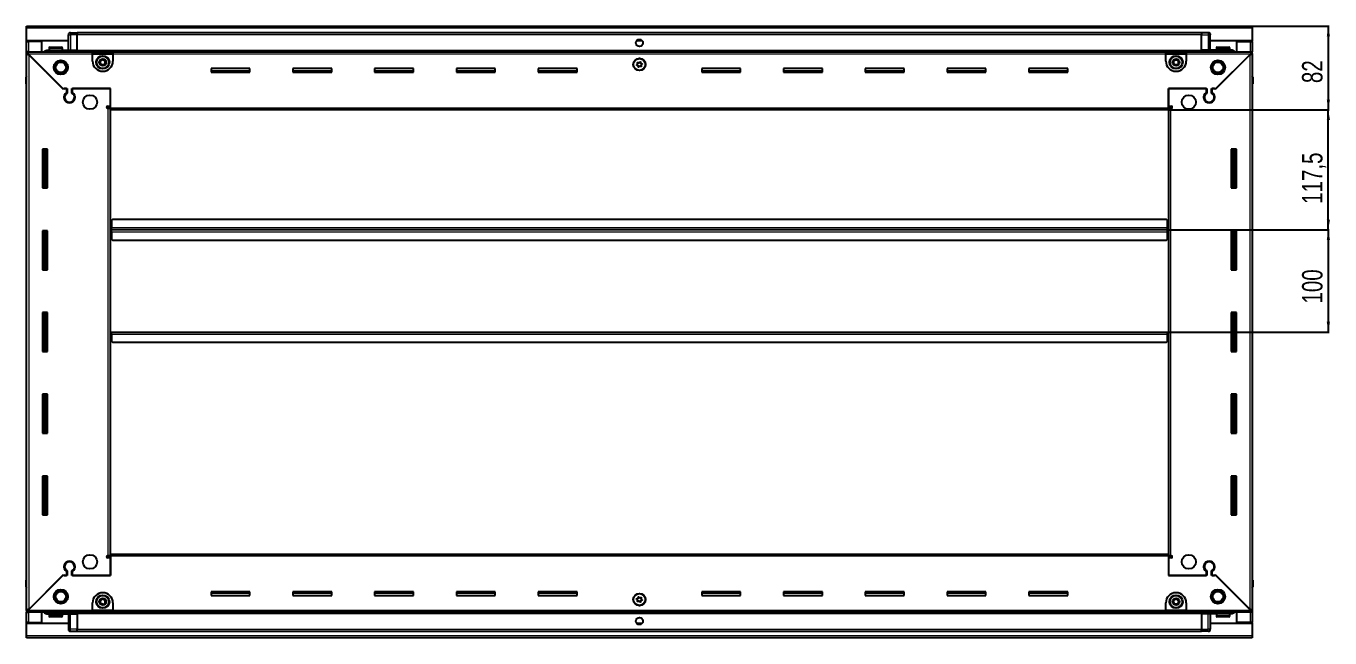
# Model space of a CAD drawing. Header units: millimetres. Extents: x 1315 to 5599, y -723 to 1664.
# Drawn here: x 4324 to 5599, y 877 to 1476 of the extents above; entities that cross this region are included whole.
import ezdxf

# ---------------------------------------------------------------- set-up
doc = ezdxf.new("R2010")
doc.units = ezdxf.units.MM
doc.layers.add('FORMAT', color=7, linetype='Continuous')
doc.styles.add('SLDTEXTSTYLE0', font='TXT', dxfattribs={"width": 0.75})
doc.dimstyles.new('SLDDIMSTYLE0', dxfattribs={"dimtxt": 20, "dimasz": 10, "dimexe": 0, "dimexo": 0.0625, "dimgap": 5, "dimtad": 2, "dimdec": 1, "dimrnd": 1e-09, "dimzin": 12, "dimdsep": 46, "dimtxsty": 'SLDTEXTSTYLE0', "dimsah": 1, "dimcen": 0.09, "dimadec": 0, "dimazin": 3, "dimtfac": 1, "dimtofl": 0, "dimtmove": 0, "dimatfit": 3, "dimfxl": 0, "dimfrac": 2, "dimtolj": 1, "dimtzin": 12, "dimarcsym": 0})

# ---------------------------------------------------------------- blocks, each defined once
blk = doc.blocks.new('_D_6')
at = {"layer": 'FORMAT'}
for p, q in [((5523.1, 1475.8), (5598.5, 1475.8)), ((5597.5, 1475.8), (5597.5, 1393.8)), ((5441.1, 1393.8), (5598.5, 1393.8))]:
    blk.add_line(p, q, dxfattribs=at)
for points in [[(5597.5, 1475.8), (5596, 1465.8), (5599.1, 1465.8)], [(5597.5, 1393.8), (5599.1, 1403.8), (5596, 1403.8)]]:
    blk.add_solid(points, dxfattribs=at)
at = {"layer": 'FORMAT', "insert": (5571.8, 1420), "char_height": 20, "attachment_point": 1, "rotation": 90, "style": 'SLDTEXTSTYLE0'}
blk.add_mtext('82', dxfattribs=at)
blk = doc.blocks.new('_D_7')
at = {"layer": 'FORMAT'}
for p, q in [((5441.1, 1393.8), (5598.5, 1393.8)), ((5597.5, 1276.3), (5597.5, 1393.8)), ((5440.1, 1276.3), (5598.5, 1276.3))]:
    blk.add_line(p, q, dxfattribs=at)
for points in [[(5597.5, 1393.8), (5596, 1383.8), (5599.1, 1383.8)], [(5597.5, 1276.3), (5599.1, 1286.3), (5596, 1286.3)]]:
    blk.add_solid(points, dxfattribs=at)
at = {"layer": 'FORMAT', "insert": (5571.8, 1301.8), "char_height": 20, "attachment_point": 1, "rotation": 90, "style": 'SLDTEXTSTYLE0'}
blk.add_mtext('117,5', dxfattribs=at)
blk = doc.blocks.new('_D_8')
at = {"layer": 'FORMAT'}
for p, q in [((5440.1, 1276.3), (5598.5, 1276.3)), ((5597.5, 1276.3), (5597.5, 1176.3)), ((5440.1, 1176.3), (5598.5, 1176.3))]:
    blk.add_line(p, q, dxfattribs=at)
for points in [[(5597.5, 1276.3), (5596, 1266.3), (5599.1, 1266.3)], [(5597.5, 1176.3), (5599.1, 1186.3), (5596, 1186.3)]]:
    blk.add_solid(points, dxfattribs=at)
at = {"layer": 'FORMAT', "insert": (5571.8, 1204.2), "char_height": 20, "attachment_point": 1, "rotation": 90, "style": 'SLDTEXTSTYLE0'}
blk.add_mtext('100', dxfattribs=at)

msp = doc.modelspace()

# ---------------------------------------------------------------- linework, layer by layer
at = {"color": 7, "linetype": 'Continuous', "lineweight": 25}
for p, q in [((4324.05, 1475.82), (5523.05, 1475.82)), ((4324.05, 1473.72), (4324.05, 1475.82)), ((4324.05, 1461.32), (4324.05, 1473.72)), ((4365.05, 1452.32), (4365.05, 1467.32)), ((4365.73, 1468.82), (4365.73, 1468.82)), ((4367.05, 1469.32), (4373.55, 1469.32)), ((4367.05, 1469.32), (4373.55, 1469.32)), ((4373.55, 1469.32), (4373.55, 1469.32)), ((4373.55, 1469.32), (4373.55, 1469.32)), ((4373.55, 1469.32), (4373.55, 1467.32)), ((5473.55, 1469.17), (4373.55, 1469.17)), ((4373.55, 1452.32), (4373.55, 1467.32)), ((5473.55, 1469.32), (5473.55, 1469.32)), ((5480.05, 1469.32), (5473.55, 1469.32)), ((5480.05, 1469.32), (5473.55, 1469.32)), ((5473.55, 1469.32), (5473.55, 1467.32)), ((5473.55, 1452.32), (5473.55, 1467.32)), ((5482.05, 1467.32), (5482.05, 1467.32)), ((5482.05, 1452.32), (5482.05, 1467.32)), ((5523.05, 1475.82), (5523.05, 1473.72)), ((5523.05, 1473.72), (5523.05, 1461.32)), ((4365.05, 1461.32), (4324.05, 1461.32)), ((4324.05, 1460.82), (4324.05, 1461.32)), ((4324.05, 1460.82), (4326.15, 1460.82)), ((4324.05, 1450.57), (4324.05, 1460.82)), ((4325.55, 1460.82), (4325.55, 1461.32)), ((4339.05, 1460.82), (4326.15, 1460.82)), ((4339.05, 1450.57), (4339.05, 1460.82)), ((4346.05, 1454.22), (4346.05, 1452.32)), ((4346.85, 1455.02), (4358.25, 1455.02)), ((4359.05, 1452.32), (4359.05, 1454.22)), ((4926.42, 1461.32), (4920.68, 1461.32)), ((5523.05, 1461.32), (5482.05, 1461.32)), ((5488.05, 1454.22), (5488.05, 1452.32)), ((5488.85, 1455.02), (5500.25, 1455.02)), ((5501.05, 1452.32), (5501.05, 1454.22)), ((5508.05, 1450.57), (5508.05, 1460.82)), ((5508.05, 1460.82), (5520.95, 1460.82)), ((5520.95, 1460.82), (5523.05, 1460.82)), ((5521.55, 1460.82), (5521.55, 1461.32)), ((5523.05, 1460.82), (5523.05, 1461.32)), ((5523.05, 1460.82), (5523.05, 1450.57)), ((4324.05, 1449.07), (4324.05, 1450.57)), ((4324.05, 1450.57), (4325.05, 1450.57)), ((4324.05, 1448.57), (4324.05, 1449.07)), ((4324.05, 1449.07), (4325.05, 1449.07)), ((4324.05, 904.07), (4324.05, 1448.57)), ((4325.55, 1448.57), (4324.05, 1448.57)), ((4325.05, 1449.07), (4325.05, 1450.57)), ((4325.05, 1450.57), (4388.55, 1450.57)), ((4325.65, 1448.47), (4359.55, 1414.57)), ((4360.25, 1413.87), (4326.15, 1447.97)), ((4344.55, 1452.32), (4373.55, 1452.32)), ((4373.47, 1450.57), (4373.55, 1452.29)), ((4373.55, 1452.32), (4373.55, 1451.82)), ((4373.55, 1451.17), (5473.55, 1451.17)), ((4388.55, 1448.47), (4388.55, 1450.57)), ((4388.55, 1450.57), (4408.55, 1450.57)), ((4388.55, 1449.07), (4408.55, 1449.07)), ((4388.55, 1441.57), (4388.55, 1448.47)), ((4408.55, 1450.57), (5438.55, 1450.57)), ((4408.55, 1450.57), (4408.55, 1448.47)), ((4408.55, 1448.47), (4408.55, 1441.57)), ((5438.55, 1448.47), (5438.55, 1450.57)), ((5438.55, 1450.57), (5458.55, 1450.57)), ((5438.55, 1449.07), (5458.55, 1449.07)), ((5438.55, 1441.57), (5438.55, 1448.47)), ((5458.55, 1450.57), (5458.55, 1448.47)), ((5458.55, 1450.57), (5522.05, 1450.57)), ((5458.55, 1448.47), (5458.55, 1441.57)), ((5473.55, 1452.32), (5473.55, 1451.82)), ((5502.55, 1452.32), (5473.55, 1452.32)), ((5473.55, 1452.29), (5473.62, 1450.57)), ((5520.95, 1447.97), (5486.85, 1413.87)), ((5487.55, 1414.57), (5521.45, 1448.47)), ((5521.55, 1448.57), (5523.05, 1448.57)), ((5522.05, 1449.07), (5522.05, 1450.57)), ((5522.05, 1450.57), (5523.05, 1450.57)), ((5522.05, 1449.07), (5523.05, 1449.07)), ((5523.05, 1449.07), (5523.05, 1450.57)), ((5523.05, 1449.07), (5523.05, 1448.57)), ((5523.05, 1448.57), (5523.05, 904.07)), ((4542.55, 1434.32), (4504.55, 1434.32)), ((4504.55, 1434.32), (4504.55, 1430.82)), ((4542.55, 1431.57), (4504.55, 1431.57)), ((4504.55, 1430.82), (4542.55, 1430.82)), ((4542.55, 1430.82), (4542.55, 1434.32)), ((4622.55, 1434.32), (4584.55, 1434.32)), ((4584.55, 1434.32), (4584.55, 1430.82)), ((4622.55, 1431.57), (4584.55, 1431.57)), ((4584.55, 1430.82), (4622.55, 1430.82)), ((4622.55, 1430.82), (4622.55, 1434.32)), ((4702.55, 1434.32), (4664.55, 1434.32)), ((4664.55, 1434.32), (4664.55, 1430.82)), ((4702.55, 1431.57), (4664.55, 1431.57)), ((4664.55, 1430.82), (4702.55, 1430.82)), ((4702.55, 1430.82), (4702.55, 1434.32)), ((4782.55, 1434.32), (4744.55, 1434.32)), ((4744.55, 1434.32), (4744.55, 1430.82)), ((4782.55, 1431.57), (4744.55, 1431.57)), ((4744.55, 1430.82), (4782.55, 1430.82)), ((4782.55, 1430.82), (4782.55, 1434.32)), ((4862.55, 1434.32), (4824.55, 1434.32)), ((4824.55, 1434.32), (4824.55, 1430.82)), ((4862.55, 1431.57), (4824.55, 1431.57)), ((4824.55, 1430.82), (4862.55, 1430.82)), ((4862.55, 1430.82), (4862.55, 1434.32)), ((5022.55, 1434.32), (4984.55, 1434.32)), ((4984.55, 1434.32), (4984.55, 1430.82)), ((5022.55, 1431.57), (4984.55, 1431.57)), ((4984.55, 1430.82), (5022.55, 1430.82)), ((5022.55, 1430.82), (5022.55, 1434.32)), ((5102.55, 1434.32), (5064.55, 1434.32)), ((5064.55, 1434.32), (5064.55, 1430.82)), ((5102.55, 1431.57), (5064.55, 1431.57)), ((5064.55, 1430.82), (5102.55, 1430.82)), ((5102.55, 1430.82), (5102.55, 1434.32)), ((5182.55, 1434.32), (5144.55, 1434.32)), ((5144.55, 1434.32), (5144.55, 1430.82)), ((5182.55, 1431.57), (5144.55, 1431.57)), ((5144.55, 1430.82), (5182.55, 1430.82)), ((5182.55, 1430.82), (5182.55, 1434.32)), ((5262.55, 1434.32), (5224.55, 1434.32)), ((5224.55, 1434.32), (5224.55, 1430.82)), ((5262.55, 1431.57), (5224.55, 1431.57)), ((5224.55, 1430.82), (5262.55, 1430.82)), ((5262.55, 1430.82), (5262.55, 1434.32)), ((5342.55, 1434.32), (5304.55, 1434.32)), ((5304.55, 1434.32), (5304.55, 1430.82)), ((5342.55, 1431.57), (5304.55, 1431.57)), ((5304.55, 1430.82), (5342.55, 1430.82)), ((5342.55, 1430.82), (5342.55, 1434.32)), ((4323.55, 1425.82), (4323.55, 1419.32)), ((4323.55, 1419.32), (4323.55, 1425.82)), ((4323.55, 1419.32), (4323.55, 1419.32)), ((4324.05, 1419.32), (4323.55, 1419.32)), ((4323.7, 1419.32), (4323.7, 933.32)), ((5523.05, 1427.15), (5523.05, 1427.15)), ((5523.05, 1419.32), (5523.55, 1419.32)), ((5523.4, 933.32), (5523.4, 1419.32)), ((5523.55, 1425.82), (5523.55, 1419.32)), ((5523.55, 1419.32), (5523.55, 1425.82)), ((5523.55, 1419.32), (5523.55, 1419.32)), ((5523.55, 1419.32), (5523.55, 1419.32)), ((4359.55, 1414.57), (4363.75, 1414.57)), ((4360.95, 1414.57), (4360.25, 1413.87)), ((4363.05, 1414.57), (4360.95, 1414.57)), ((4363.05, 1414.57), (4363.05, 1410.68)), ((4363.75, 1414.57), (4363.75, 1410.29)), ((4368.35, 1414.57), (4406.05, 1414.57)), ((4368.35, 1410.29), (4368.35, 1414.57)), ((4369.05, 1410.68), (4369.05, 1414.57)), ((4406.05, 1414.57), (4369.05, 1414.57)), ((4406.05, 1395.92), (4406.05, 1414.57)), ((4406.05, 1397.32), (4406.05, 1414.57)), ((5441.05, 1414.57), (5478.75, 1414.57)), ((5441.05, 1395.92), (5441.05, 1414.57)), ((5441.05, 1414.57), (5441.05, 1397.32)), ((5478.05, 1414.57), (5441.05, 1414.57)), ((5478.05, 1414.57), (5478.05, 1410.68)), ((5478.75, 1414.57), (5478.75, 1410.29)), ((5483.35, 1414.57), (5487.55, 1414.57)), ((5483.35, 1410.29), (5483.35, 1414.57)), ((5486.15, 1414.57), (5484.05, 1414.57)), ((5484.05, 1410.68), (5484.05, 1414.57)), ((5486.85, 1413.87), (5486.15, 1414.57)), ((4364.05, 1401.71), (4364.05, 1400.95)), ((4403.2, 1397.32), (4406.05, 1397.32)), ((4403.95, 1395.32), (4403.2, 1395.32)), ((4403.95, 1395.32), (4406.05, 1395.32)), ((4406.05, 1396.32), (4404.05, 1396.32)), ((4404.05, 1396.32), (4404.05, 1395.32)), ((4406.05, 1393.82), (4406.05, 1395.92)), ((5441.05, 1393.82), (4406.05, 1393.82)), ((4406.05, 958.82), (4406.05, 1393.82)), ((5441.05, 1397.32), (5443.9, 1397.32)), ((5443.05, 1396.32), (5441.05, 1396.32)), ((5441.05, 1395.92), (5441.05, 1393.82)), ((5441.05, 1395.32), (5443.15, 1395.32)), ((5441.05, 1393.82), (5441.05, 958.82)), ((5443.05, 1395.32), (5443.05, 1396.32)), ((5443.9, 1395.32), (5443.15, 1395.32)), ((5483.05, 1401.71), (5483.05, 1400.95)), ((4344.55, 1355.32), (4339.55, 1355.32)), ((4339.55, 1355.32), (4339.55, 1317.32)), ((4341.7, 1317.32), (4341.7, 1355.32)), ((4343.49, 1317.32), (4343.49, 1355.32)), ((4343.53, 1317.32), (4343.53, 1355.32)), ((4344.55, 1317.32), (4344.55, 1355.32)), ((5502.55, 1355.32), (5502.55, 1317.32)), ((5507.55, 1355.32), (5502.55, 1355.32)), ((5503.57, 1355.32), (5503.57, 1317.32)), ((5503.61, 1355.32), (5503.61, 1317.32)), ((5505.4, 1355.32), (5505.4, 1317.32)), ((5507.55, 1317.32), (5507.55, 1355.32)), ((4339.55, 1317.32), (4344.55, 1317.32)), ((5502.55, 1317.32), (5507.55, 1317.32)), ((4406.8, 1276.32), (4406.05, 1276.32)), ((4407.05, 1279.17), (4406.8, 1279.17)), ((4406.8, 1279.17), (4406.8, 1276.32)), ((4406.8, 1276.32), (4406.8, 1273.47)), ((4408.05, 1286.32), (4407.05, 1285.32)), ((4407.05, 1285.32), (4407.05, 1278.42)), ((4407.05, 1276.32), (4407.05, 1278.42)), ((5440.05, 1276.32), (4407.05, 1276.32)), ((4407.05, 1274.22), (4407.05, 1276.32)), ((5439.05, 1286.32), (4408.05, 1286.32)), ((5440.05, 1285.32), (5439.05, 1286.32)), ((5440.05, 1278.42), (5440.05, 1285.32)), ((5440.3, 1279.17), (5440.05, 1279.17)), ((5440.05, 1278.42), (5440.05, 1276.32)), ((5440.05, 1276.32), (5440.05, 1274.22)), ((5440.3, 1276.32), (5440.3, 1279.17)), ((5441.05, 1276.32), (5440.3, 1276.32)), ((5440.3, 1273.47), (5440.3, 1276.32)), ((4344.55, 1275.32), (4339.55, 1275.32)), ((4339.55, 1275.32), (4339.55, 1237.32)), ((4341.7, 1237.32), (4341.7, 1275.32)), ((4343.49, 1237.32), (4343.49, 1275.32)), ((4343.53, 1237.32), (4343.53, 1275.32)), ((4344.55, 1237.32), (4344.55, 1275.32)), ((4406.8, 1273.47), (4407.05, 1273.47)), ((4407.05, 1274.22), (4407.05, 1267.32)), ((4407.05, 1267.32), (4408.05, 1266.32)), ((4408.05, 1266.32), (5439.05, 1266.32)), ((5439.05, 1266.32), (5440.05, 1267.32)), ((5440.05, 1267.32), (5440.05, 1274.22)), ((5440.05, 1273.47), (5440.3, 1273.47)), ((5502.55, 1275.32), (5502.55, 1237.32)), ((5507.55, 1275.32), (5502.55, 1275.32)), ((5503.57, 1275.32), (5503.57, 1237.32)), ((5503.61, 1275.32), (5503.61, 1237.32)), ((5505.4, 1275.32), (5505.4, 1237.32)), ((5507.55, 1237.32), (5507.55, 1275.32)), ((4339.55, 1237.32), (4344.55, 1237.32)), ((5502.55, 1237.32), (5507.55, 1237.32)), ((4344.55, 1195.32), (4339.55, 1195.32)), ((4339.55, 1195.32), (4339.55, 1157.32)), ((4341.7, 1157.32), (4341.7, 1195.32)), ((4343.49, 1157.32), (4343.49, 1195.32)), ((4343.53, 1157.32), (4343.53, 1195.32)), ((4344.55, 1157.32), (4344.55, 1195.32)), ((5502.55, 1195.32), (5502.55, 1157.32)), ((5507.55, 1195.32), (5502.55, 1195.32)), ((5503.57, 1195.32), (5503.57, 1157.32)), ((5503.61, 1195.32), (5503.61, 1157.32)), ((5505.4, 1195.32), (5505.4, 1157.32)), ((5507.55, 1157.32), (5507.55, 1195.32)), ((4406.05, 1176.32), (4406.8, 1176.32)), ((4406.8, 1176.32), (4406.8, 1173.47)), ((4407.05, 1174.22), (4407.05, 1176.32)), ((4407.05, 1176.32), (5440.05, 1176.32)), ((4407.05, 1174.22), (4407.05, 1167.32)), ((5440.05, 1176.32), (5440.05, 1174.22)), ((5440.05, 1167.32), (5440.05, 1174.22)), ((5440.3, 1173.47), (5440.3, 1176.32)), ((5440.3, 1176.32), (5441.05, 1176.32)), ((4406.8, 1173.47), (4407.05, 1173.47)), ((4407.05, 1167.32), (4408.05, 1166.32)), ((4408.05, 1166.32), (5439.05, 1166.32)), ((5439.05, 1166.32), (5440.05, 1167.32)), ((5440.05, 1173.47), (5440.3, 1173.47)), ((4339.55, 1157.32), (4344.55, 1157.32)), ((5502.55, 1157.32), (5507.55, 1157.32)), ((4344.55, 1115.32), (4339.55, 1115.32)), ((4339.55, 1115.32), (4339.55, 1077.32)), ((4341.7, 1077.32), (4341.7, 1115.32)), ((4343.49, 1077.32), (4343.49, 1115.32)), ((4343.53, 1077.32), (4343.53, 1115.32)), ((4344.55, 1077.32), (4344.55, 1115.32)), ((5502.55, 1115.32), (5502.55, 1077.32)), ((5507.55, 1115.32), (5502.55, 1115.32)), ((5503.57, 1115.32), (5503.57, 1077.32)), ((5503.61, 1115.32), (5503.61, 1077.32)), ((5505.4, 1115.32), (5505.4, 1077.32)), ((5507.55, 1077.32), (5507.55, 1115.32)), ((4339.55, 1077.32), (4344.55, 1077.32)), ((5502.55, 1077.32), (5507.55, 1077.32)), ((4344.55, 1035.32), (4339.55, 1035.32)), ((4339.55, 1035.32), (4339.55, 997.32)), ((4341.7, 997.32), (4341.7, 1035.32)), ((4343.49, 997.32), (4343.49, 1035.32)), ((4343.53, 997.32), (4343.53, 1035.32)), ((4344.55, 997.32), (4344.55, 1035.32)), ((5502.55, 1035.32), (5502.55, 997.32)), ((5507.55, 1035.32), (5502.55, 1035.32)), ((5503.57, 1035.32), (5503.57, 997.32)), ((5503.61, 1035.32), (5503.61, 997.32)), ((5505.4, 1035.32), (5505.4, 997.32)), ((5507.55, 997.32), (5507.55, 1035.32)), ((4339.55, 997.32), (4344.55, 997.32)), ((5502.55, 997.32), (5507.55, 997.32)), ((4403.2, 957.32), (4403.95, 957.32)), ((4406.05, 957.32), (4403.95, 957.32)), ((4404.05, 957.32), (4404.05, 956.32)), ((4406.05, 956.72), (4406.05, 958.82)), ((4406.05, 958.82), (5441.05, 958.82)), ((4406.05, 956.72), (4406.05, 938.07)), ((5441.05, 958.82), (5441.05, 956.72)), ((5443.15, 957.32), (5441.05, 957.32)), ((5441.05, 956.72), (5441.05, 938.07)), ((5443.05, 956.32), (5443.05, 957.32)), ((5443.15, 957.32), (5443.9, 957.32)), ((4364.05, 951.7), (4364.05, 950.94)), ((4406.05, 955.32), (4403.2, 955.32)), ((4404.05, 956.32), (4406.05, 956.32)), ((4406.05, 938.07), (4406.05, 955.32)), ((5441.05, 956.32), (5443.05, 956.32)), ((5441.05, 955.32), (5441.05, 938.07)), ((5443.9, 955.32), (5441.05, 955.32)), ((5483.05, 951.7), (5483.05, 950.94)), ((4323.55, 926.82), (4323.55, 933.32)), ((4323.55, 933.32), (4323.55, 933.32)), ((4323.55, 933.32), (4323.55, 933.32)), ((4323.55, 933.32), (4323.55, 926.82)), ((4324.05, 933.32), (4323.55, 933.32)), ((4359.55, 938.07), (4325.65, 904.17)), ((4326.15, 904.67), (4360.25, 938.77)), ((4363.75, 938.07), (4359.55, 938.07)), ((4360.25, 938.77), (4360.95, 938.07)), ((4360.95, 938.07), (4363.05, 938.07)), ((4363.05, 941.96), (4363.05, 938.07)), ((4363.75, 942.36), (4363.75, 938.07)), ((4368.35, 938.07), (4368.35, 942.36)), ((4406.05, 938.07), (4368.35, 938.07)), ((4369.05, 938.07), (4369.05, 941.96)), ((4369.05, 938.07), (4406.05, 938.07)), ((5478.75, 938.07), (5441.05, 938.07)), ((5441.05, 938.07), (5478.05, 938.07)), ((5478.05, 941.96), (5478.05, 938.07)), ((5478.75, 942.36), (5478.75, 938.07)), ((5483.35, 938.07), (5483.35, 942.36)), ((5487.55, 938.07), (5483.35, 938.07)), ((5484.05, 938.07), (5484.05, 941.96)), ((5484.05, 938.07), (5486.15, 938.07)), ((5486.15, 938.07), (5486.85, 938.77)), ((5486.85, 938.77), (5520.95, 904.67)), ((5521.45, 904.17), (5487.55, 938.07)), ((5523.05, 933.32), (5523.55, 933.32)), ((5523.55, 933.32), (5523.55, 933.32)), ((5523.55, 926.82), (5523.55, 933.32)), ((5523.55, 933.32), (5523.55, 926.82)), ((4324.05, 925.5), (4324.05, 925.5)), ((4542.55, 921.82), (4504.55, 921.82)), ((4504.55, 921.82), (4504.55, 918.32)), ((4504.55, 921.07), (4542.55, 921.07)), ((4542.55, 918.32), (4542.55, 921.82)), ((4622.55, 921.82), (4584.55, 921.82)), ((4584.55, 921.82), (4584.55, 918.32)), ((4584.55, 921.07), (4622.55, 921.07)), ((4622.55, 918.32), (4622.55, 921.82)), ((4702.55, 921.82), (4664.55, 921.82)), ((4664.55, 921.82), (4664.55, 918.32)), ((4664.55, 921.07), (4702.55, 921.07)), ((4702.55, 918.32), (4702.55, 921.82)), ((4782.55, 921.82), (4744.55, 921.82)), ((4744.55, 921.82), (4744.55, 918.32)), ((4744.55, 921.07), (4782.55, 921.07)), ((4782.55, 918.32), (4782.55, 921.82)), ((4862.55, 921.82), (4824.55, 921.82)), ((4824.55, 921.82), (4824.55, 918.32)), ((4824.55, 921.07), (4862.55, 921.07)), ((4862.55, 918.32), (4862.55, 921.82)), ((5022.55, 921.82), (4984.55, 921.82)), ((4984.55, 921.82), (4984.55, 918.32)), ((4984.55, 921.07), (5022.55, 921.07)), ((5022.55, 918.32), (5022.55, 921.82)), ((5102.55, 921.82), (5064.55, 921.82)), ((5064.55, 921.82), (5064.55, 918.32)), ((5064.55, 921.07), (5102.55, 921.07)), ((5102.55, 918.32), (5102.55, 921.82)), ((5182.55, 921.82), (5144.55, 921.82)), ((5144.55, 921.82), (5144.55, 918.32)), ((5144.55, 921.07), (5182.55, 921.07)), ((5182.55, 918.32), (5182.55, 921.82)), ((5262.55, 921.82), (5224.55, 921.82)), ((5224.55, 921.82), (5224.55, 918.32)), ((5224.55, 921.07), (5262.55, 921.07)), ((5262.55, 918.32), (5262.55, 921.82)), ((5342.55, 921.82), (5304.55, 921.82)), ((5304.55, 921.82), (5304.55, 918.32)), ((5304.55, 921.07), (5342.55, 921.07)), ((5342.55, 918.32), (5342.55, 921.82)), ((4388.55, 904.17), (4388.55, 911.07)), ((4408.55, 911.07), (4408.55, 904.17)), ((4504.55, 918.32), (4542.55, 918.32)), ((4584.55, 918.32), (4622.55, 918.32)), ((4664.55, 918.32), (4702.55, 918.32)), ((4744.55, 918.32), (4782.55, 918.32)), ((4824.55, 918.32), (4862.55, 918.32)), ((4984.55, 918.32), (5022.55, 918.32)), ((5064.55, 918.32), (5102.55, 918.32)), ((5144.55, 918.32), (5182.55, 918.32)), ((5224.55, 918.32), (5262.55, 918.32)), ((5304.55, 918.32), (5342.55, 918.32)), ((5438.55, 904.17), (5438.55, 911.07)), ((5458.55, 911.07), (5458.55, 904.17)), ((4324.05, 903.57), (4324.05, 904.07)), ((4325.55, 904.07), (4324.05, 904.07)), ((4324.05, 903.57), (4324.05, 902.07)), ((4325.05, 903.57), (4324.05, 903.57)), ((4324.05, 891.82), (4324.05, 902.07)), ((4325.05, 902.07), (4324.05, 902.07)), ((4325.05, 903.57), (4325.05, 902.07)), ((4388.55, 902.07), (4325.05, 902.07)), ((4339.05, 891.82), (4339.05, 902.07)), ((4344.55, 900.32), (4373.55, 900.32)), ((4346.05, 900.32), (4346.05, 898.42)), ((4350.62, 897.62), (4346.85, 897.62)), ((4358.25, 897.62), (4350.62, 897.62)), ((4359.05, 898.42), (4359.05, 900.32)), ((4365.05, 900.32), (4365.05, 885.32)), ((4373.55, 900.36), (4373.47, 902.07)), ((5473.55, 901.47), (4373.55, 901.47)), ((4373.55, 900.32), (4373.55, 900.82)), ((4373.55, 900.32), (4373.55, 885.32)), ((4388.55, 902.07), (4388.55, 904.17)), ((4408.55, 903.57), (4388.55, 903.57)), ((4408.55, 902.07), (4388.55, 902.07)), ((4408.55, 904.17), (4408.55, 902.07)), ((5438.55, 902.07), (4408.55, 902.07)), ((5438.55, 902.07), (5438.55, 904.17)), ((5458.55, 903.57), (5438.55, 903.57)), ((5458.55, 902.07), (5438.55, 902.07)), ((5458.55, 904.17), (5458.55, 902.07)), ((5522.05, 902.07), (5458.55, 902.07)), ((5473.62, 902.07), (5473.55, 900.36)), ((5473.55, 900.32), (5473.55, 900.82)), ((5502.55, 900.32), (5473.55, 900.32)), ((5473.55, 900.32), (5473.55, 885.32)), ((5482.05, 900.32), (5482.05, 885.32)), ((5488.05, 900.32), (5488.05, 898.42)), ((5495.84, 897.62), (5488.85, 897.62)), ((5500.25, 897.62), (5495.84, 897.62)), ((5501.05, 898.42), (5501.05, 900.32)), ((5508.05, 891.82), (5508.05, 902.07)), ((5521.55, 904.07), (5523.05, 904.07)), ((5522.05, 903.57), (5522.05, 902.07)), ((5523.05, 903.57), (5522.05, 903.57)), ((5523.05, 902.07), (5522.05, 902.07)), ((5523.05, 904.07), (5523.05, 903.57)), ((5523.05, 903.57), (5523.05, 902.07)), ((5523.05, 902.07), (5523.05, 891.82)), ((4326.15, 891.82), (4324.05, 891.82)), ((4324.05, 891.32), (4324.05, 891.82)), ((4324.05, 878.92), (4324.05, 891.32)), ((4324.05, 891.32), (4365.05, 891.32)), ((4325.55, 891.32), (4325.55, 891.82)), ((4326.15, 891.82), (4339.05, 891.82)), ((4365.05, 885.32), (4365.05, 885.32)), ((4367.05, 883.32), (4373.55, 883.32)), ((4367.05, 883.32), (4373.55, 883.32)), ((4373.55, 883.32), (4373.55, 885.32)), ((4373.55, 883.47), (5473.55, 883.47)), ((4373.55, 883.32), (4373.55, 883.32)), ((4920.68, 891.32), (4926.42, 891.32)), ((5473.55, 883.32), (5473.55, 885.32)), ((5473.55, 883.32), (5473.55, 883.32)), ((5480.05, 883.32), (5473.55, 883.32)), ((5473.55, 883.32), (5473.55, 883.32)), ((5480.05, 883.32), (5473.55, 883.32)), ((5481.37, 883.82), (5481.37, 883.82)), ((5482.05, 891.32), (5523.05, 891.32)), ((5520.95, 891.82), (5508.05, 891.82)), ((5523.05, 891.82), (5520.95, 891.82)), ((5521.55, 891.32), (5521.55, 891.82)), ((5523.05, 891.32), (5523.05, 891.82)), ((5523.05, 891.32), (5523.05, 878.92)), ((4324.05, 876.82), (4324.05, 878.92)), ((5523.05, 876.82), (4324.05, 876.82)), ((5523.05, 878.92), (5523.05, 876.82))]:
    msp.add_line(p, q, dxfattribs=at)
at = {"color": 8, "linetype": 'Continuous', "lineweight": 18}
for p, q in [((5523.05, 1473.72), (4324.05, 1473.72)), ((4365.05, 1467.32), (4367.05, 1467.32)), ((4367.05, 1469.32), (4367.05, 1467.32)), ((4367.05, 1467.32), (4367.05, 1452.32)), ((4373.55, 1467.32), (4367.05, 1467.32)), ((5473.55, 1467.17), (4373.55, 1467.17)), ((5473.55, 1467.32), (5480.05, 1467.32)), ((5480.05, 1469.32), (5480.05, 1467.32)), ((5482.05, 1467.32), (5480.05, 1467.32)), ((5480.05, 1467.32), (5480.05, 1452.32)), ((4326.15, 1460.82), (4326.15, 1461.32)), ((4326.15, 1450.57), (4326.15, 1460.82)), ((4346.05, 1454.22), (4359.05, 1454.22)), ((5488.05, 1454.22), (5501.05, 1454.22)), ((5520.95, 1461.32), (5520.95, 1460.82)), ((5520.95, 1460.82), (5520.95, 1450.57)), ((4388.55, 1448.47), (4325.65, 1448.47)), ((4326.15, 1447.97), (4326.15, 904.67)), ((5473.55, 1451.82), (4373.55, 1451.82)), ((5473.55, 1450.59), (4373.55, 1450.59)), ((4388.55, 1448.47), (4408.55, 1448.47)), ((5438.55, 1448.47), (4408.55, 1448.47)), ((5438.55, 1448.47), (5458.55, 1448.47)), ((5521.45, 1448.47), (5458.55, 1448.47)), ((5520.95, 904.67), (5520.95, 1447.97)), ((4324.05, 1425.82), (4323.55, 1425.82)), ((5523.05, 1425.82), (5523.55, 1425.82)), ((4403.95, 957.32), (4403.95, 1395.32)), ((4406.05, 1395.92), (5441.05, 1395.92)), ((5443.15, 1395.32), (5443.15, 957.32)), ((4341.05, 1355.32), (4341.05, 1317.32)), ((4342.28, 1355.32), (4342.28, 1317.32)), ((5504.81, 1317.32), (5504.81, 1355.32)), ((5506.05, 1317.32), (5506.05, 1355.32)), ((5440.05, 1278.42), (4407.05, 1278.42)), ((4341.05, 1275.32), (4341.05, 1237.32)), ((4342.28, 1275.32), (4342.28, 1237.32)), ((4407.05, 1274.22), (5440.05, 1274.22)), ((5504.81, 1237.32), (5504.81, 1275.32)), ((5506.05, 1237.32), (5506.05, 1275.32)), ((4341.05, 1195.32), (4341.05, 1157.32)), ((4342.28, 1195.32), (4342.28, 1157.32)), ((5504.81, 1157.32), (5504.81, 1195.32)), ((5506.05, 1157.32), (5506.05, 1195.32)), ((4407.05, 1174.22), (5440.05, 1174.22)), ((4341.05, 1115.32), (4341.05, 1077.32)), ((4342.28, 1115.32), (4342.28, 1077.32)), ((5504.81, 1077.32), (5504.81, 1115.32)), ((5506.05, 1077.32), (5506.05, 1115.32)), ((4341.05, 1035.32), (4341.05, 997.32)), ((4342.28, 1035.32), (4342.28, 997.32)), ((5504.81, 997.32), (5504.81, 1035.32)), ((5506.05, 997.32), (5506.05, 1035.32)), ((5441.05, 956.72), (4406.05, 956.72)), ((4324.05, 926.82), (4323.55, 926.82)), ((5523.05, 926.82), (5523.55, 926.82)), ((4325.65, 904.17), (4388.55, 904.17)), ((4326.15, 891.82), (4326.15, 902.07)), ((4350.35, 898.42), (4346.05, 898.42)), ((4359.05, 898.42), (4350.35, 898.42)), ((4367.05, 885.32), (4367.05, 900.32)), ((4373.55, 902.06), (5473.55, 902.06)), ((4373.55, 900.82), (5473.55, 900.82)), ((4408.55, 904.17), (4388.55, 904.17)), ((4408.55, 904.17), (5438.55, 904.17)), ((5458.55, 904.17), (5438.55, 904.17)), ((5458.55, 904.17), (5521.45, 904.17)), ((5480.05, 885.32), (5480.05, 900.32)), ((5496.02, 898.42), (5488.05, 898.42)), ((5501.05, 898.42), (5496.02, 898.42)), ((5520.95, 902.07), (5520.95, 891.82)), ((4326.15, 891.32), (4326.15, 891.82)), ((4365.05, 885.32), (4367.05, 885.32)), ((4367.05, 883.32), (4367.05, 885.32)), ((4373.55, 885.32), (4367.05, 885.32)), ((4373.55, 885.47), (5473.55, 885.47)), ((5473.55, 885.32), (5480.05, 885.32)), ((5482.05, 885.32), (5480.05, 885.32)), ((5480.05, 883.32), (5480.05, 885.32)), ((5520.95, 891.82), (5520.95, 891.32)), ((5523.05, 878.92), (4324.05, 878.92))]:
    msp.add_line(p, q, dxfattribs=at)
at = {"color": 7, "linetype": 'Continuous', "lineweight": 25, "flags": 128}
msp.add_lwpolyline([(5481.9, 1468.08), (5482.01, 1467.71), (5482.05, 1467.32)], dxfattribs=at)
at = {"color": 7, "linetype": 'Continuous', "lineweight": 25}
for centre, radius in [((4923.55, 1459.32), 3.5), ((4357.55, 1435.32), 7), ((4398.55, 1440.32), 6.5), ((4398.55, 1440.32), 3.46), ((4923.55, 1438.32), 6), ((4923.55, 1438.17), 5.79), ((5448.55, 1440.32), 6.5), ((5448.55, 1440.32), 3.46), ((5489.55, 1435.32), 7), ((4357.55, 1435.32), 6.02), ((4357.55, 1435.32), 5.1), ((4923.55, 1438.17), 1.85), ((5489.55, 1435.32), 6.03), ((5489.55, 1435.32), 5.1), ((4386.05, 1401.32), 7), ((5461.05, 1401.32), 7), ((4386.05, 951.32), 7), ((5461.05, 951.32), 7), ((4357.55, 917.32), 7), ((4357.55, 917.32), 6.02), ((4357.55, 917.32), 5.1), ((4398.55, 912.32), 6.5), ((4923.55, 914.32), 6), ((4923.55, 914.47), 5.79), ((5448.55, 912.32), 6.5), ((5489.55, 917.32), 7), ((5489.55, 917.32), 6.03), ((5489.55, 917.32), 5.1), ((4398.55, 912.32), 3.46), ((4923.55, 914.47), 1.85), ((5448.55, 912.32), 3.46), ((4923.55, 893.32), 3.5)]:
    msp.add_circle(centre, radius, dxfattribs=at)
at = {"color": 8, "linetype": 'Continuous', "lineweight": 18}
for centre in [(4398.55, 1440.32), (5448.55, 1440.32), (4398.55, 912.32), (5448.55, 912.32)]:
    msp.add_circle(centre, 5.7, dxfattribs=at)
at = {"color": 7, "linetype": 'Continuous', "lineweight": 25}
for centre, radius, start, end in [((4367.05, 1467.32), 2, 90, 180), ((4367.05, 1467.32), 2, 123.94202, 131.40962), ((4367.05, 1467.32), 2, 90, 108.58003), ((5480.05, 1467.32), 2, 0, 90), ((4346.85, 1454.22), 0.8, 90, 180), ((4358.25, 1454.22), 0.8, 0, 90), ((5488.85, 1454.22), 0.8, 90, 180), ((5500.25, 1454.22), 0.8, 0, 90), ((4364.85, 1452.52), 0.2, 270, 0), ((4398.55, 1441.57), 10, 180, 270), ((4398.55, 1440.32), 2.5, 134.01559, 194.01559), ((4398.55, 1440.32), 2.5, 74.01559, 134.01559), ((4398.55, 1441.57), 10, 270, 0), ((4398.55, 1440.32), 2.5, 14.01559, 74.01559), ((5448.55, 1441.57), 10, 180, 270), ((5448.55, 1440.32), 2.5, 100.11158, 160.11158), ((5448.55, 1440.32), 2.5, 40.11158, 100.11158), ((5448.55, 1441.57), 10, 270, 0), ((5448.55, 1440.32), 2.5, 340.11158, 40.11158), ((5482.25, 1452.52), 0.2, 180, 270), ((4398.55, 1440.32), 2.5, 194.01559, 254.01559), ((4398.55, 1440.32), 2.5, 254.01559, 314.01559), ((4398.55, 1440.32), 2.5, 314.01559, 14.01559), ((5448.55, 1440.32), 2.5, 160.11158, 220.11158), ((5448.55, 1440.32), 2.5, 220.11158, 280.11158), ((5448.55, 1440.32), 2.5, 280.11158, 340.11158), ((4325.55, 1425.82), 2, 138.59038, 180), ((5521.55, 1425.82), 2, 0, 41.40962), ((5521.55, 1425.82), 2, 0, 41.39416), ((4366.05, 1406.07), 5.5, 123.05573, 56.94427), ((4366.05, 1406.07), 4.8, 118.63099, 61.36901), ((5481.05, 1406.07), 5.5, 123.05573, 56.94427), ((5481.05, 1406.07), 4.8, 118.63099, 61.36901), ((4403.2, 1396.32), 1, 90, 270), ((5443.9, 1396.32), 1, 270, 90), ((4403.2, 956.32), 1, 90, 270), ((5443.9, 956.32), 1, 270, 90), ((4366.05, 946.57), 5.5, 303.05573, 236.94427), ((4366.05, 946.57), 4.8, 298.63099, 241.36901), ((5481.05, 946.57), 5.5, 303.05573, 236.94427), ((5481.05, 946.57), 4.8, 298.63099, 241.36901), ((4325.55, 926.82), 2, 180, 221.39416), ((4398.55, 911.07), 10, 90, 180), ((4398.55, 911.07), 10, 0, 90), ((5448.55, 911.07), 10, 90, 180), ((5448.55, 911.07), 10, 0, 90), ((5521.55, 926.82), 2, 318.59038, 0), ((4398.55, 912.32), 2.5, 127.47401, 187.47401), ((4398.55, 912.32), 2.5, 187.47401, 247.47401), ((4398.55, 912.32), 2.5, 67.47401, 127.47401), ((4398.55, 912.32), 2.5, 247.47401, 307.47401), ((4398.55, 912.32), 2.5, 7.47401, 67.47401), ((4398.55, 912.32), 2.5, 307.47401, 7.47401), ((5448.55, 912.32), 2.5, 147.04236, 207.04236), ((5448.55, 912.32), 2.5, 207.04236, 267.04236), ((5448.55, 912.32), 2.5, 87.04236, 147.04236), ((5448.55, 912.32), 2.5, 267.04236, 327.04236), ((5448.55, 912.32), 2.5, 27.04236, 87.04236), ((5448.55, 912.32), 2.5, 327.04236, 27.04236), ((4346.85, 898.42), 0.8, 180, 270), ((4358.25, 898.42), 0.8, 270, 360), ((4364.85, 900.12), 0.2, 0, 90), ((5482.25, 900.12), 0.2, 90, 180), ((5488.85, 898.42), 0.8, 180, 270), ((5500.25, 898.42), 0.8, 270, 0), ((4367.05, 885.32), 2, 180, 270), ((5480.05, 885.32), 2, 270, 0)]:
    msp.add_arc(centre, radius, start, end, dxfattribs=at)
for points, knots in [([(4324.05, 1448.57), (4324.07, 1448.53), (4324.13, 1448.44), (4324.52, 1448.3), (4325.08, 1448.17), (4325.66, 1448.06), (4326.02, 1448), (4326.15, 1447.97)], [0, 0, 0, 0, 0.23025534, 0.4485219, 0.6667858, 0.88504963, 1, 1, 1, 1]), ([(4325.65, 1448.47), (4325.6, 1448.73), (4325.51, 1449.22), (4325.38, 1449.86), (4325.25, 1450.33), (4325.14, 1450.55), (4325.07, 1450.57), (4325.05, 1450.57)], [0, 0, 0, 0, 0.2302553, 0.4485219, 0.6667858, 0.8850496, 1, 1, 1, 1]), ([(4341.33, 1450.57), (4341.45, 1450.77), (4341.84, 1451.42), (4342.99, 1452.13), (4344.03, 1452.26), (4344.55, 1452.32)], [0, 0, 0, 0, 0.1822499, 0.5911249, 1, 1, 1, 1]), ([(4373.55, 1452.32), (4373.55, 1452.29), (4373.55, 1452.21), (4373.55, 1451.59), (4373.55, 1451.01), (4373.55, 1450.62), (4373.55, 1450.59)], [0, 0, 0, 0, 0.3242788, 0.6485576, 0.9728365, 1, 1, 1, 1]), ([(4395.77, 1441.12), (4396.14, 1441.48), (4396.84, 1442.15), (4397.53, 1442.81), (4397.85, 1443.12)], [0, 0, 0, 0, 0.5346859, 1, 1, 1, 1]), ([(4397.85, 1443.12), (4398.34, 1442.98), (4399.27, 1442.72), (4400.19, 1442.45), (4400.62, 1442.33)], [0, 0, 0, 0, 0.5346859, 1, 1, 1, 1]), ([(4400.62, 1442.33), (4400.65, 1442.21), (4400.8, 1441.63), (4401.04, 1440.66), (4401.24, 1439.86), (4401.32, 1439.53)], [0, 0, 0, 0, 0.1331247, 0.6370994, 1, 1, 1, 1]), ([(5445.71, 1439.82), (5445.75, 1439.93), (5445.95, 1440.5), (5446.29, 1441.43), (5446.57, 1442.21), (5446.69, 1442.53)], [0, 0, 0, 0, 0.13312467, 0.63709944, 1, 1, 1, 1]), ([(5446.69, 1442.53), (5447.2, 1442.62), (5448.15, 1442.79), (5449.09, 1442.96), (5449.53, 1443.04)], [0, 0, 0, 0, 0.53468586, 1, 1, 1, 1]), ([(5449.53, 1443.04), (5449.86, 1442.64), (5450.48, 1441.91), (5451.1, 1441.17), (5451.39, 1440.83)], [0, 0, 0, 0, 0.5346859, 1, 1, 1, 1]), ([(5473.55, 1452.32), (5473.55, 1452.29), (5473.55, 1452.21), (5473.55, 1451.59), (5473.55, 1451.01), (5473.55, 1450.62), (5473.55, 1450.59)], [0, 0, 0, 0, 0.32427882, 0.64855764, 0.97283646, 1, 1, 1, 1]), ([(5505.76, 1450.57), (5505.64, 1450.77), (5505.26, 1451.42), (5504.1, 1452.13), (5503.07, 1452.26), (5502.55, 1452.32)], [0, 0, 0, 0, 0.1822499, 0.5911249, 1, 1, 1, 1]), ([(5520.95, 1447.97), (5521.2, 1448.02), (5521.7, 1448.11), (5522.34, 1448.24), (5522.8, 1448.37), (5523.02, 1448.48), (5523.04, 1448.55), (5523.05, 1448.57)], [0, 0, 0, 0, 0.2302553, 0.4485219, 0.6667858, 0.8850496, 1, 1, 1, 1]), ([(5522.05, 1450.57), (5522, 1450.55), (5521.91, 1450.49), (5521.78, 1450.1), (5521.65, 1449.54), (5521.54, 1448.96), (5521.47, 1448.6), (5521.45, 1448.47)], [0, 0, 0, 0, 0.2302553, 0.4485219, 0.6667858, 0.8850496, 1, 1, 1, 1]), ([(4396.47, 1438.32), (4396.39, 1438.65), (4396.19, 1439.45), (4395.95, 1440.42), (4395.8, 1441), (4395.77, 1441.12)], [0, 0, 0, 0, 0.3629006, 0.8668753, 1, 1, 1, 1]), ([(4399.25, 1437.52), (4398.75, 1437.66), (4397.82, 1437.93), (4396.9, 1438.19), (4396.47, 1438.32)], [0, 0, 0, 0, 0.5346859, 1, 1, 1, 1]), ([(4401.32, 1439.53), (4400.95, 1439.17), (4400.26, 1438.5), (4399.57, 1437.83), (4399.25, 1437.52)], [0, 0, 0, 0, 0.5346859, 1, 1, 1, 1]), ([(4921.66, 1440.24), (4921.66, 1440.23), (4921.64, 1440.21), (4921.63, 1440.15), (4921.64, 1440.01), (4921.74, 1439.64), (4921.88, 1439.11), (4921.71, 1438.5), (4921.35, 1438.13), (4921.05, 1437.88), (4920.87, 1437.72), (4920.82, 1437.64), (4920.81, 1437.6), (4920.81, 1437.57), (4920.83, 1437.54), (4920.88, 1437.49), (4921.13, 1437.39), (4921.6, 1437.29), (4922.23, 1436.98), (4922.49, 1436.31), (4922.55, 1435.84), (4922.62, 1435.58), (4922.66, 1435.53), (4922.69, 1435.51), (4922.72, 1435.5), (4922.75, 1435.51), (4922.79, 1435.52), (4922.86, 1435.57), (4923.03, 1435.72), (4923.3, 1435.99), (4923.7, 1436.31), (4924.33, 1436.42), (4924.84, 1436.23), (4925.2, 1436.1), (4925.35, 1436.07), (4925.41, 1436.09), (4925.44, 1436.1), (4925.46, 1436.13), (4925.47, 1436.19), (4925.46, 1436.34), (4925.36, 1436.71), (4925.22, 1437.23), (4925.39, 1437.84), (4925.75, 1438.21), (4926.05, 1438.46), (4926.22, 1438.63), (4926.28, 1438.71), (4926.29, 1438.75), (4926.28, 1438.78), (4926.27, 1438.81), (4926.21, 1438.85), (4925.96, 1438.95), (4925.5, 1439.06), (4924.86, 1439.37), (4924.61, 1440.03), (4924.55, 1440.51), (4924.48, 1440.76), (4924.43, 1440.82), (4924.41, 1440.84), (4924.38, 1440.85), (4924.34, 1440.84), (4924.3, 1440.82), (4924.23, 1440.78), (4924.06, 1440.63), (4923.8, 1440.36), (4923.39, 1440.04), (4922.77, 1439.93), (4922.26, 1440.11), (4921.89, 1440.25), (4921.75, 1440.27), (4921.69, 1440.26), (4921.67, 1440.25), (4921.66, 1440.24)], [0, 0, 0, 0, 0.00200873, 0.00442003, 0.00936469, 0.02552819, 0.06770529, 0.09578618, 0.12464563, 0.1503415, 0.16051935, 0.16339425, 0.16569651, 0.16724481, 0.16887414, 0.1707699, 0.17860577, 0.21199411, 0.24999446, 0.2879948, 0.32138314, 0.32921901, 0.33111477, 0.3327441, 0.3342924, 0.33621663, 0.33853534, 0.3413178, 0.34966197, 0.37535784, 0.40421729, 0.43229818, 0.47447528, 0.49063878, 0.4966691, 0.49844005, 0.5, 0.50200873, 0.50442003, 0.50936469, 0.52552819, 0.56770529, 0.59578618, 0.62464563, 0.6503415, 0.66051935, 0.66339425, 0.66569651, 0.66724481, 0.66887414, 0.6707699, 0.67860577, 0.71199411, 0.74999446, 0.7879948, 0.82138314, 0.82921901, 0.83111477, 0.8327441, 0.8342924, 0.83621663, 0.83853534, 0.8413178, 0.84966197, 0.87535784, 0.90421729, 0.93229818, 0.97447528, 0.99063878, 0.9966691, 0.99844005, 1, 1, 1, 1]), ([(5447.57, 1437.61), (5447.23, 1438), (5446.61, 1438.74), (5445.99, 1439.48), (5445.71, 1439.82)], [0, 0, 0, 0, 0.5346859, 1, 1, 1, 1]), ([(5450.41, 1438.12), (5449.9, 1438.03), (5448.95, 1437.86), (5448.01, 1437.69), (5447.57, 1437.61)], [0, 0, 0, 0, 0.5346859, 1, 1, 1, 1]), ([(5451.39, 1440.83), (5451.27, 1440.51), (5450.99, 1439.73), (5450.65, 1438.8), (5450.45, 1438.23), (5450.41, 1438.12)], [0, 0, 0, 0, 0.3629006, 0.8668753, 1, 1, 1, 1]), ([(4395.88, 913.43), (4395.98, 913.51), (4396.46, 913.87), (4397.25, 914.48), (4397.9, 914.98), (4398.17, 915.19)], [0, 0, 0, 0, 0.1331247, 0.6370994, 1, 1, 1, 1]), ([(4396.26, 910.57), (4396.19, 911.08), (4396.06, 912.03), (4395.94, 912.99), (4395.88, 913.43)], [0, 0, 0, 0, 0.53468586, 1, 1, 1, 1]), ([(4398.92, 909.46), (4398.45, 909.66), (4397.56, 910.03), (4396.67, 910.4), (4396.26, 910.57)], [0, 0, 0, 0, 0.5346859, 1, 1, 1, 1]), ([(4398.17, 915.19), (4398.65, 914.99), (4399.54, 914.62), (4400.43, 914.25), (4400.84, 914.08)], [0, 0, 0, 0, 0.5346859, 1, 1, 1, 1]), ([(4401.21, 911.22), (4400.94, 911.01), (4400.29, 910.51), (4399.5, 909.9), (4399.02, 909.54), (4398.92, 909.46)], [0, 0, 0, 0, 0.3629006, 0.8668753, 1, 1, 1, 1]), ([(4400.84, 914.08), (4400.91, 913.57), (4401.03, 912.61), (4401.16, 911.66), (4401.21, 911.22)], [0, 0, 0, 0, 0.5346859, 1, 1, 1, 1]), ([(4921.66, 912.4), (4921.67, 912.4), (4921.7, 912.38), (4921.76, 912.38), (4921.9, 912.4), (4922.26, 912.54), (4922.77, 912.72), (4923.39, 912.61), (4923.8, 912.29), (4924.07, 912.01), (4924.25, 911.85), (4924.33, 911.81), (4924.38, 911.8), (4924.41, 911.81), (4924.43, 911.83), (4924.48, 911.88), (4924.55, 912.14), (4924.61, 912.61), (4924.86, 913.28), (4925.5, 913.59), (4925.96, 913.69), (4926.21, 913.79), (4926.27, 913.84), (4926.28, 913.87), (4926.29, 913.9), (4926.28, 913.93), (4926.26, 913.97), (4926.21, 914.04), (4926.04, 914.19), (4925.75, 914.43), (4925.39, 914.8), (4925.22, 915.41), (4925.36, 915.94), (4925.46, 916.32), (4925.47, 916.47), (4925.45, 916.52), (4925.43, 916.55), (4925.4, 916.56), (4925.34, 916.57), (4925.2, 916.54), (4924.84, 916.41), (4924.33, 916.23), (4923.7, 916.34), (4923.3, 916.66), (4923.02, 916.94), (4922.85, 917.09), (4922.76, 917.14), (4922.72, 917.15), (4922.69, 917.14), (4922.66, 917.12), (4922.62, 917.06), (4922.55, 916.81), (4922.49, 916.33), (4922.23, 915.67), (4921.6, 915.36), (4921.13, 915.25), (4920.88, 915.15), (4920.83, 915.11), (4920.81, 915.08), (4920.81, 915.05), (4920.82, 915.01), (4920.84, 914.98), (4920.89, 914.91), (4921.06, 914.76), (4921.35, 914.52), (4921.71, 914.14), (4921.88, 913.53), (4921.74, 913.01), (4921.64, 912.63), (4921.63, 912.48), (4921.64, 912.43), (4921.66, 912.41), (4921.66, 912.4)], [0, 0, 0, 0, 0.0020087, 0.00442, 0.0093647, 0.0255282, 0.0677053, 0.0957862, 0.1246456, 0.1503415, 0.1605194, 0.1633943, 0.1656965, 0.1672448, 0.1688741, 0.1707699, 0.1786058, 0.2119941, 0.2499945, 0.2879948, 0.3213831, 0.329219, 0.3311148, 0.3327441, 0.3342924, 0.3362166, 0.3385353, 0.3413178, 0.349662, 0.3753578, 0.4042173, 0.4322982, 0.4744753, 0.4906388, 0.4966691, 0.49844, 0.5, 0.5020087, 0.50442, 0.5093647, 0.5255282, 0.5677053, 0.5957862, 0.6246456, 0.6503415, 0.6605194, 0.6633943, 0.6656965, 0.6672448, 0.6688741, 0.6707699, 0.6786058, 0.7119941, 0.7499945, 0.7879948, 0.8213831, 0.829219, 0.8311148, 0.8327441, 0.8342924, 0.8362166, 0.8385353, 0.8413178, 0.849662, 0.8753578, 0.9042173, 0.9322982, 0.9744753, 0.9906388, 0.9966691, 0.99844, 1, 1, 1, 1]), ([(5445.67, 912.47), (5445.95, 912.91), (5446.47, 913.71), (5446.99, 914.52), (5447.24, 914.89)], [0, 0, 0, 0, 0.5346859, 1, 1, 1, 1]), ([(5446.98, 909.9), (5446.74, 910.36), (5446.3, 911.22), (5445.87, 912.07), (5445.67, 912.47)], [0, 0, 0, 0, 0.5346859, 1, 1, 1, 1]), ([(5449.86, 909.75), (5449.52, 909.77), (5448.69, 909.81), (5447.7, 909.86), (5447.1, 909.89), (5446.98, 909.9)], [0, 0, 0, 0, 0.3629006, 0.8668753, 1, 1, 1, 1]), ([(5447.24, 914.89), (5447.36, 914.89), (5447.96, 914.86), (5448.95, 914.81), (5449.77, 914.76), (5450.12, 914.75)], [0, 0, 0, 0, 0.1331247, 0.6370994, 1, 1, 1, 1]), ([(5451.43, 912.17), (5451.15, 911.74), (5450.63, 910.93), (5450.1, 910.13), (5449.86, 909.75)], [0, 0, 0, 0, 0.5346859, 1, 1, 1, 1]), ([(5450.12, 914.75), (5450.35, 914.29), (5450.79, 913.43), (5451.23, 912.57), (5451.43, 912.17)], [0, 0, 0, 0, 0.5346859, 1, 1, 1, 1]), ([(4326.15, 904.67), (4325.89, 904.63), (4325.4, 904.54), (4324.76, 904.4), (4324.29, 904.27), (4324.07, 904.16), (4324.06, 904.1), (4324.05, 904.07)], [0, 0, 0, 0, 0.2302553, 0.4485219, 0.6667858, 0.8850496, 1, 1, 1, 1]), ([(4325.05, 902.07), (4325.09, 902.1), (4325.18, 902.15), (4325.32, 902.55), (4325.45, 903.1), (4325.56, 903.68), (4325.63, 904.05), (4325.65, 904.17)], [0, 0, 0, 0, 0.2302553, 0.4485219, 0.6667858, 0.8850496, 1, 1, 1, 1]), ([(4341.33, 902.07), (4341.45, 901.87), (4341.84, 901.22), (4342.99, 900.51), (4344.03, 900.39), (4344.55, 900.32)], [0, 0, 0, 0, 0.1822499, 0.5911249, 1, 1, 1, 1]), ([(4373.55, 900.32), (4373.55, 900.36), (4373.55, 900.44), (4373.55, 901.05), (4373.55, 901.63), (4373.55, 902.03), (4373.55, 902.06)], [0, 0, 0, 0, 0.3242788, 0.6485576, 0.9728365, 1, 1, 1, 1]), ([(5473.55, 900.32), (5473.55, 900.36), (5473.55, 900.44), (5473.55, 901.05), (5473.55, 901.63), (5473.55, 902.03), (5473.55, 902.06)], [0, 0, 0, 0, 0.3242788, 0.6485576, 0.9728365, 1, 1, 1, 1]), ([(5505.76, 902.07), (5505.64, 901.87), (5505.26, 901.22), (5504.1, 900.51), (5503.07, 900.39), (5502.55, 900.32)], [0, 0, 0, 0, 0.18224985, 0.59112493, 1, 1, 1, 1]), ([(5523.05, 904.07), (5523.02, 904.12), (5522.97, 904.21), (5522.58, 904.34), (5522.02, 904.47), (5521.44, 904.58), (5521.07, 904.65), (5520.95, 904.67)], [0, 0, 0, 0, 0.2302553, 0.4485219, 0.6667858, 0.8850496, 1, 1, 1, 1]), ([(5521.45, 904.17), (5521.49, 903.92), (5521.58, 903.43), (5521.72, 902.79), (5521.85, 902.32), (5521.96, 902.1), (5522.03, 902.08), (5522.05, 902.07)], [0, 0, 0, 0, 0.23025534, 0.4485219, 0.6667858, 0.88504963, 1, 1, 1, 1])]:
    msp.add_open_spline(points, degree=3, knots=knots, dxfattribs=at)
for points in [[(4325.65, 1448.47), (4325.6, 1448.55), (4325.5, 1448.71), (4325.35, 1448.91), (4325.2, 1449.05), (4325.1, 1449.06), (4325.05, 1449.07)], [(4325.55, 1448.57), (4325.56, 1448.52), (4325.58, 1448.42), (4325.71, 1448.27), (4325.91, 1448.12), (4326.07, 1448.02), (4326.15, 1447.97)], [(5520.95, 1447.97), (5521.03, 1448.02), (5521.18, 1448.12), (5521.38, 1448.27), (5521.52, 1448.42), (5521.54, 1448.52), (5521.55, 1448.57)], [(5522.05, 1449.07), (5522, 1449.06), (5521.9, 1449.05), (5521.75, 1448.91), (5521.6, 1448.71), (5521.5, 1448.55), (5521.45, 1448.47)], [(4325.05, 903.57), (4325.1, 903.58), (4325.2, 903.6), (4325.35, 903.74), (4325.5, 903.94), (4325.6, 904.09), (4325.65, 904.17)], [(4326.15, 904.67), (4326.07, 904.62), (4325.91, 904.52), (4325.71, 904.37), (4325.58, 904.22), (4325.56, 904.12), (4325.55, 904.07)], [(5521.55, 904.07), (5521.54, 904.12), (5521.52, 904.22), (5521.38, 904.37), (5521.18, 904.52), (5521.03, 904.62), (5520.95, 904.67)], [(5521.45, 904.17), (5521.5, 904.09), (5521.6, 903.94), (5521.75, 903.74), (5521.9, 903.6), (5522, 903.58), (5522.05, 903.57)]]:
    msp.add_open_spline(points, degree=3, dxfattribs=at)
at = {"color": 8, "linetype": 'Continuous', "lineweight": 18}
for points in [[(4344.55, 1452.32), (4344.55, 1452.28), (4344.55, 1452.2), (4344.55, 1451.77), (4344.55, 1451.31), (4344.55, 1450.9), (4344.55, 1450.63), (4344.55, 1450.57)], [(5502.55, 1452.32), (5502.55, 1452.28), (5502.55, 1452.2), (5502.55, 1451.77), (5502.55, 1451.31), (5502.55, 1450.9), (5502.55, 1450.63), (5502.55, 1450.57)], [(4344.55, 900.32), (4344.55, 900.37), (4344.55, 900.44), (4344.55, 900.88), (4344.55, 901.33), (4344.55, 901.75), (4344.55, 902.02), (4344.55, 902.07)], [(5502.55, 900.32), (5502.55, 900.37), (5502.55, 900.44), (5502.55, 900.88), (5502.55, 901.33), (5502.55, 901.75), (5502.55, 902.02), (5502.55, 902.07)]]:
    msp.add_open_spline(points, degree=3, knots=[0, 0, 0, 0, 0.3597529, 0.5534142, 0.7511852, 0.9489563, 1, 1, 1, 1], dxfattribs=at)

# ---------------------------------------------------------------- dimensions: what is measured, and where the dimension line sits
at = {"layer": 'FORMAT'}
for base, p1, p2, picture, middle in [((5597.55, 1393.82), (5523.05, 1475.82), (5441.05, 1393.82), '_D_6', (5597.55, 1434.82)), ((5597.55, 1393.82), (5440.05, 1276.32), (5441.05, 1393.82), '_D_7', (5597.55, 1335.07)), ((5597.55, 1176.32), (5440.05, 1276.32), (5440.05, 1176.32), '_D_8', (5597.55, 1226.32))]:
    dim = msp.add_linear_dim(base=base, p1=p1, p2=p2, angle=90, dimstyle='SLDDIMSTYLE0', dxfattribs=at)
    dim.commit()
    dim.dimension.update_dxf_attribs({"geometry": picture, "text_midpoint": middle, "dimtype": 160})

doc.saveas('drawing.dxf')
